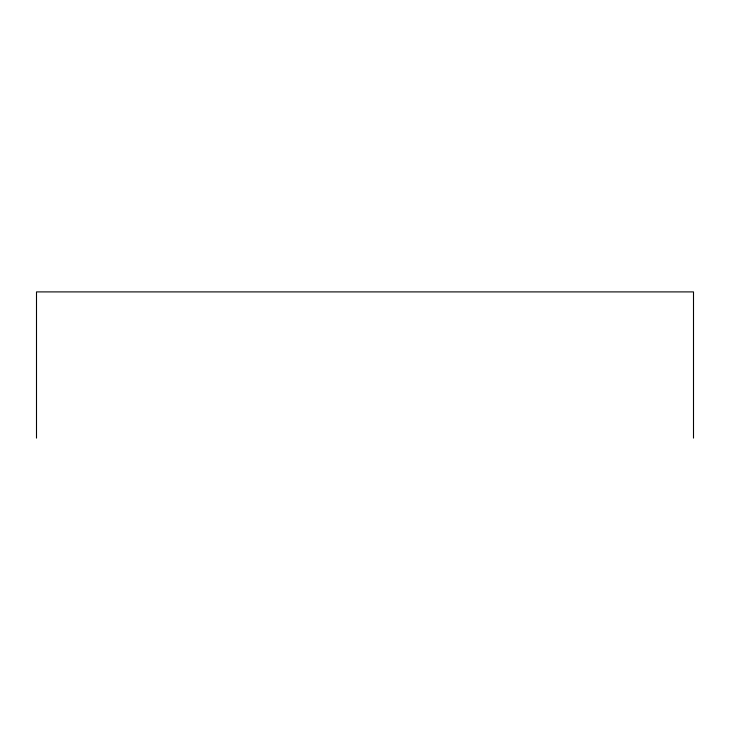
<?xml version="1.0" encoding="UTF-8"?>
<svg xmlns="http://www.w3.org/2000/svg" width="730" height="730" viewBox="0 0 730 730"><rect width="100%" height="100%" fill="white"/><g stroke="black" fill="none" stroke-linecap="round" stroke-linejoin="round"><path stroke-width="1.09" d="M693.5 438.1L693.5 291.9L36.5 291.9L36.5 438.1"/></g></svg>
